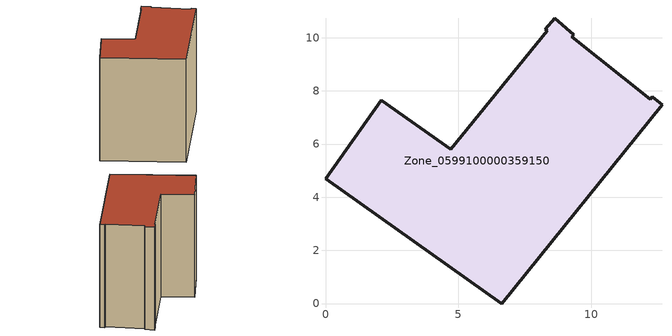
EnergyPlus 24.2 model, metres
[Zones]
Zone_0599100000359150
 floor ground (C_G): 4.72,5.79 8.34,10.27 8.27,10.32 8.62,10.72 9.35,10.12 9.27,10.03 12.21,7.68 12.29,7.77 12.66,7.47 6.63,0 0,4.69 2.11,7.64 z3.62
 wall outside (C_F): 6.63,0 12.66,7.47 12.29,7.77 12.21,7.68 9.27,10.03 9.35,10.12 8.62,10.72 8.27,10.32 8.34,10.27 4.72,5.79 2.11,7.64 0,4.69 6.63,0 z3.62:14.78
 roof outside (C_R): 2.11,7.64 0,4.69 6.63,0 12.66,7.47 12.29,7.77 12.21,7.68 9.27,10.03 9.35,10.12 8.62,10.72 8.27,10.32 8.34,10.27 4.72,5.79 z14.78
[BUILDING]
Pand.0599100000359150: North Axis=0; Terrain=City; Loads Convergence Tolerance Value=0.04; Temperature Convergence Tolerance Value=0.4; Solar Distribution=FullExterior; Maximum Number of Warmup Days=25; Minimum Number of Warmup Days=1
[Site:Location]
Rotterdam.The.Hague.AP_ZH_NLD Design_Conditions: Latitude=51.96; Longitude=4.45; Time Zone=1; Elevation=-4.5
[SITE:GROUNDTEMPERATURE:BUILDINGSURFACE]
18, 18, 18, 18, 18, 18, 18, 18, 18, 18, 18, 18
[MATERIAL] Thermal Absorptance=0.9; Solar Absorptance=0.7; Visible Absorptance=0.7
Name | Roughness | Thickness | Conductivity | Density | Specific Heat
G.TC.1992-2005 | MediumSmooth | 0.15 | 0.06 | 540 | 1210
F.TC.1992-2005 | Rough | 0.3 | 0.12 | 1920 | 840
R.TC.1992-2005 | MediumRough | 0.2 | 0.08 | 1500 | 1000
[CONSTRUCTION]
C_G: G.TC.1992-2005
C_F: F.TC.1992-2005
C_R: R.TC.1992-2005
[ZONE]
Zone_0599100000359150: Type=1; Multiplier=1; Ceiling Height=Autocalculate; Volume=Autocalculate; Floor Area=autocalculate; Part of Total Floor Area=Yes
[ZONEINFILTRATION:DESIGNFLOWRATE]
Infil_Zone_0599100000359150: Zone or ZoneList or Space or SpaceList=Zone_0599100000359150; Schedule=AlwaysOn; Design Flow Rate Calculation Method=Flow/Area; Flow Rate per Floor Area=0.0015; Constant Term Coefficient=1; Temperature Term Coefficient=0; Velocity Term Coefficient=0; Velocity Squared Term Coefficient=0
[HVACTEMPLATE:ZONE:IDEALLOADSAIRSYSTEM]
Zone_0599100000359150: Maximum Heating Supply Air Temperature=50; Minimum Cooling Supply Air Temperature=13; Maximum Heating Supply Air Humidity Ratio=0.0156; Minimum Cooling Supply Air Humidity Ratio=0.0077; Heating Limit=NoLimit; Cooling Limit=NoLimit; Dehumidification Control Type=ConstantSensibleHeatRatio; Cooling Sensible Heat Ratio=0.7; Dehumidification Setpoint=60; Humidification Control Type=None; Humidification Setpoint=30; Outdoor Air Method=None; Outdoor Air Flow Rate per Person=0.00944; Outdoor Air Flow Rate per Zone Floor Area=0; Outdoor Air Flow Rate per Zone=0; Demand Controlled Ventilation Type=None; Outdoor Air Economizer Type=NoEconomizer; Heat Recovery Type=None; Sensible Heat Recovery Effectiveness=0.7; Latent Heat Recovery Effectiveness=0.65
[ZONECONTROL:THERMOSTAT]
ThermostatControl_Zone_0599100000359150: Zone or ZoneList=Zone_0599100000359150; Control Type Schedule=DualSetpointControlType; Control 1=Thermostat_Zone_0599100000359150; Temperature Difference Between Cutout And Setpoint=0
[THERMOSTATSETPOINT:DUALSETPOINT]
Thermostat_Zone_0599100000359150: Heating Setpoint Temperature Schedule=HeatingSetpoint_Zone_0599100000359150; Cooling Setpoint Temperature Schedule=CoolingSetpoint_Zone_0599100000359150
[SCHEDULE:COMPACT]
HeatingSetpoint_Zone_0599100000359150: Through: 12/31, For: AllDays, Until: 24:00, 21
CoolingSetpoint_Zone_0599100000359150: Through: 12/31, For: AllDays, Until: 24:00, 24
DualSetpointControlType: Through: 12/31, For: AllDays, Until: 24:00, 4
AlwaysOn: Through: 12/31, For: AllDays, Until: 24:00, 1
